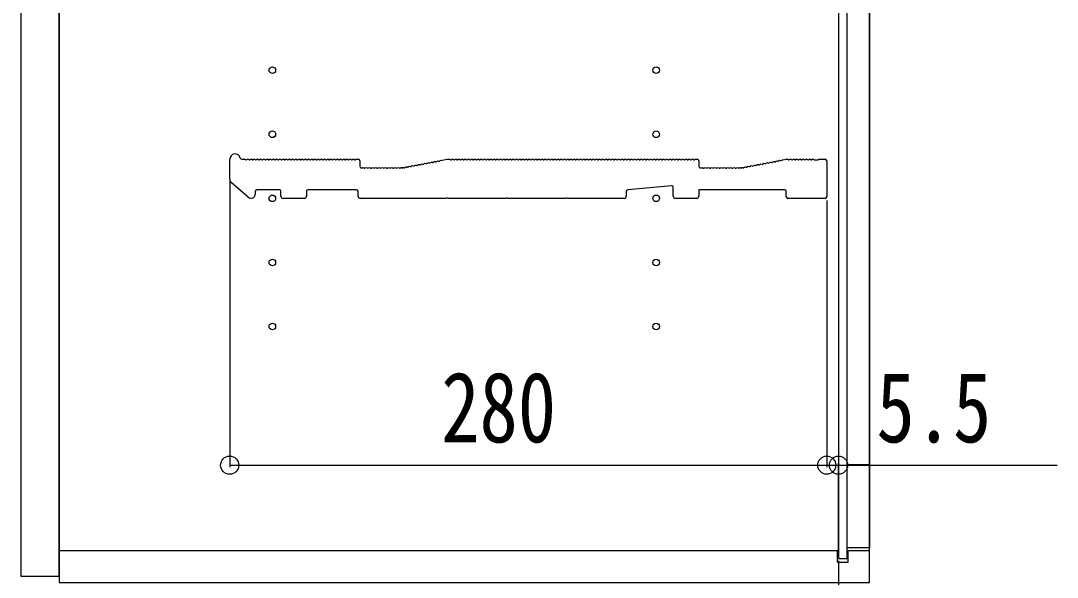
# Model space of a CAD drawing. Units: millimetres, scale not verified. Extents: x -4205 to 4205, y -2970 to 2970.
# Drawn here: x -761 to -274.9, y -1916.3 to -1655.6 of the extents above; entities that cross this region are included whole.
import ezdxf
from ezdxf.enums import TextEntityAlignment as Align

# ---------------------------------------------------------------- set-up
doc = ezdxf.new("R2010")
doc.units = ezdxf.units.MM
doc.header["$LTSCALE"] = 20
for name, color, linetype in [('0-2_YKK_11', 7, 'Continuous'), ('0-3_YKK_12', 2, 'Continuous'), ('0-5_YKK_D', 6, 'Continuous')]:
    doc.layers.add(name, color=color, linetype=linetype)
doc.styles.add('ＭＳ ゴシック', font='')
doc.styles.get('ＭＳ ゴシック').set_extended_font_data('MS Gothic')

msp = doc.modelspace()

# ---------------------------------------------------------------- linework, layer by layer
at = {"layer": '0-2_YKK_11'}
for p, q in [((-662.98, -1729.89), (-662.98, -1720.5)), ((-657.36, -1720.5), (-655.98, -1720.5)), ((-655.42, -1720.7), (-655.04, -1720.7)), ((-653.92, -1720.7), (-653.54, -1720.7)), ((-652.42, -1720.7), (-652.04, -1720.7)), ((-650.92, -1720.7), (-650.54, -1720.7)), ((-649.42, -1720.7), (-649.04, -1720.7)), ((-647.92, -1720.7), (-647.54, -1720.7)), ((-646.42, -1720.7), (-646.04, -1720.7)), ((-644.92, -1720.7), (-644.54, -1720.7)), ((-643.42, -1720.7), (-643.04, -1720.7)), ((-641.92, -1720.7), (-641.54, -1720.7)), ((-640.42, -1720.7), (-640.04, -1720.7)), ((-638.92, -1720.7), (-638.54, -1720.7)), ((-637.42, -1720.7), (-637.04, -1720.7)), ((-635.92, -1720.7), (-635.54, -1720.7)), ((-634.42, -1720.7), (-634.04, -1720.7)), ((-632.92, -1720.7), (-632.54, -1720.7)), ((-631.42, -1720.7), (-631.04, -1720.7)), ((-629.92, -1720.7), (-629.54, -1720.7)), ((-628.42, -1720.7), (-628.04, -1720.7)), ((-626.92, -1720.7), (-626.54, -1720.7)), ((-625.42, -1720.7), (-625.04, -1720.7)), ((-623.92, -1720.7), (-623.54, -1720.7)), ((-622.42, -1720.7), (-622.04, -1720.7)), ((-620.92, -1720.7), (-620.54, -1720.7)), ((-619.42, -1720.7), (-619.04, -1720.7)), ((-617.92, -1720.7), (-617.54, -1720.7)), ((-616.42, -1720.7), (-616.04, -1720.7)), ((-614.92, -1720.7), (-614.54, -1720.7)), ((-613.42, -1720.7), (-613.04, -1720.7)), ((-611.92, -1720.7), (-611.54, -1720.7)), ((-610.42, -1720.7), (-610.04, -1720.7)), ((-608.92, -1720.7), (-608.54, -1720.7)), ((-607.42, -1720.7), (-607.04, -1720.7)), ((-605.92, -1720.7), (-605.54, -1720.7)), ((-604.42, -1720.7), (-604.04, -1720.7)), ((-603.48, -1720.5), (-602.68, -1720.5)), ((-559.42, -1720.7), (-559.04, -1720.7)), ((-557.92, -1720.7), (-557.54, -1720.7)), ((-556.42, -1720.7), (-556.04, -1720.7)), ((-554.92, -1720.7), (-554.54, -1720.7)), ((-553.42, -1720.7), (-553.04, -1720.7)), ((-551.92, -1720.7), (-551.54, -1720.7)), ((-550.42, -1720.7), (-550.04, -1720.7)), ((-548.92, -1720.7), (-548.54, -1720.7)), ((-547.42, -1720.7), (-547.04, -1720.7)), ((-545.92, -1720.7), (-545.54, -1720.7)), ((-544.42, -1720.7), (-544.04, -1720.7)), ((-542.92, -1720.7), (-542.54, -1720.7)), ((-541.42, -1720.7), (-541.04, -1720.7)), ((-539.92, -1720.7), (-539.54, -1720.7)), ((-538.42, -1720.7), (-538.04, -1720.7)), ((-536.92, -1720.7), (-536.54, -1720.7)), ((-535.42, -1720.7), (-535.04, -1720.7)), ((-533.92, -1720.7), (-533.54, -1720.7)), ((-532.42, -1720.7), (-532.04, -1720.7)), ((-530.92, -1720.7), (-530.54, -1720.7)), ((-529.42, -1720.7), (-529.04, -1720.7)), ((-527.92, -1720.7), (-527.54, -1720.7)), ((-526.42, -1720.7), (-526.04, -1720.7)), ((-524.92, -1720.7), (-524.54, -1720.7)), ((-523.42, -1720.7), (-523.04, -1720.7)), ((-521.92, -1720.7), (-521.54, -1720.7)), ((-520.42, -1720.7), (-520.04, -1720.7)), ((-518.92, -1720.7), (-518.54, -1720.7)), ((-517.42, -1720.7), (-517.04, -1720.7)), ((-515.92, -1720.7), (-515.54, -1720.7)), ((-514.42, -1720.7), (-514.04, -1720.7)), ((-512.92, -1720.7), (-512.54, -1720.7)), ((-511.42, -1720.7), (-511.04, -1720.7)), ((-509.92, -1720.7), (-509.54, -1720.7)), ((-508.42, -1720.7), (-508.04, -1720.7)), ((-506.92, -1720.7), (-506.54, -1720.7)), ((-505.42, -1720.7), (-505.04, -1720.7)), ((-503.92, -1720.7), (-503.54, -1720.7)), ((-502.42, -1720.7), (-502.04, -1720.7)), ((-500.92, -1720.7), (-500.54, -1720.7)), ((-499.42, -1720.7), (-499.04, -1720.7)), ((-497.92, -1720.7), (-497.54, -1720.7)), ((-496.42, -1720.7), (-496.04, -1720.7)), ((-494.92, -1720.7), (-494.54, -1720.7)), ((-493.42, -1720.7), (-493.04, -1720.7)), ((-491.92, -1720.7), (-491.54, -1720.7)), ((-490.42, -1720.7), (-490.04, -1720.7)), ((-488.92, -1720.7), (-488.54, -1720.7)), ((-487.42, -1720.7), (-487.04, -1720.7)), ((-485.92, -1720.7), (-485.54, -1720.7)), ((-484.42, -1720.7), (-484.04, -1720.7)), ((-482.92, -1720.7), (-482.54, -1720.7)), ((-481.42, -1720.7), (-481.04, -1720.7)), ((-479.92, -1720.7), (-479.54, -1720.7)), ((-478.42, -1720.7), (-478.04, -1720.7)), ((-476.92, -1720.7), (-476.54, -1720.7)), ((-475.42, -1720.7), (-475.04, -1720.7)), ((-473.92, -1720.7), (-473.54, -1720.7)), ((-472.42, -1720.7), (-472.04, -1720.7)), ((-470.92, -1720.7), (-470.54, -1720.7)), ((-469.42, -1720.7), (-469.04, -1720.7)), ((-467.92, -1720.7), (-467.54, -1720.7)), ((-466.42, -1720.7), (-466.04, -1720.7)), ((-464.92, -1720.7), (-464.54, -1720.7)), ((-463.42, -1720.7), (-463.04, -1720.7)), ((-461.92, -1720.7), (-461.54, -1720.7)), ((-460.42, -1720.7), (-460.04, -1720.7)), ((-458.92, -1720.7), (-458.54, -1720.7)), ((-457.42, -1720.7), (-457.04, -1720.7)), ((-455.92, -1720.7), (-455.54, -1720.7)), ((-454.42, -1720.7), (-454.04, -1720.7)), ((-452.92, -1720.7), (-452.54, -1720.7)), ((-451.42, -1720.7), (-451.04, -1720.7)), ((-449.92, -1720.7), (-449.54, -1720.7)), ((-448.42, -1720.7), (-448.04, -1720.7)), ((-446.92, -1720.7), (-446.54, -1720.7)), ((-445.42, -1720.7), (-445.04, -1720.7)), ((-444.48, -1720.5), (-443.68, -1720.5)), ((-403.62, -1720.81), (-402.05, -1720.51)), ((-401.92, -1720.5), (-401.48, -1720.5)), ((-400.92, -1720.7), (-400.54, -1720.7)), ((-399.42, -1720.7), (-399.04, -1720.7)), ((-397.92, -1720.7), (-397.54, -1720.7)), ((-396.42, -1720.7), (-396.04, -1720.7)), ((-394.92, -1720.7), (-394.54, -1720.7)), ((-393.42, -1720.7), (-393.04, -1720.7)), ((-391.92, -1720.7), (-391.54, -1720.7)), ((-390.42, -1720.7), (-390.04, -1720.7)), ((-386.48, -1720.5), (-383.68, -1720.5)), ((-601.98, -1721.2), (-601.98, -1723.8)), ((-601.28, -1724.5), (-600.48, -1724.5)), ((-599.92, -1724.7), (-599.54, -1724.7)), ((-598.42, -1724.7), (-598.04, -1724.7)), ((-596.92, -1724.7), (-596.54, -1724.7)), ((-595.42, -1724.7), (-595.04, -1724.7)), ((-593.92, -1724.7), (-593.54, -1724.7)), ((-592.42, -1724.7), (-592.04, -1724.7)), ((-590.92, -1724.7), (-590.54, -1724.7)), ((-589.42, -1724.7), (-589.04, -1724.7)), ((-587.92, -1724.7), (-587.54, -1724.7)), ((-586.42, -1724.7), (-586.04, -1724.7)), ((-584.92, -1724.7), (-584.54, -1724.7)), ((-583.42, -1724.7), (-583.04, -1724.7)), ((-582.48, -1724.5), (-582.05, -1724.5)), ((-582.05, -1724.5), (-582.48, -1724.5)), ((-581.19, -1724.55), (-580.81, -1724.48)), ((-579.71, -1724.27), (-579.34, -1724.2)), ((-578.24, -1723.99), (-577.87, -1723.92)), ((-576.77, -1723.71), (-576.39, -1723.64)), ((-575.29, -1723.43), (-574.92, -1723.36)), ((-573.82, -1723.15), (-573.45, -1723.08)), ((-572.35, -1722.87), (-571.97, -1722.8)), ((-570.87, -1722.59), (-570.5, -1722.52)), ((-569.4, -1722.31), (-569.02, -1722.24)), ((-567.93, -1722.03), (-567.55, -1721.96)), ((-566.45, -1721.75), (-566.08, -1721.68)), ((-564.98, -1721.47), (-564.6, -1721.39)), ((-442.98, -1721.2), (-442.98, -1723.8)), ((-442.28, -1724.5), (-441.48, -1724.5)), ((-440.92, -1724.7), (-440.54, -1724.7)), ((-439.42, -1724.7), (-439.04, -1724.7)), ((-437.92, -1724.7), (-437.54, -1724.7)), ((-436.42, -1724.7), (-436.04, -1724.7)), ((-434.92, -1724.7), (-434.54, -1724.7)), ((-433.42, -1724.7), (-433.04, -1724.7)), ((-431.92, -1724.7), (-431.54, -1724.7)), ((-430.42, -1724.7), (-430.04, -1724.7)), ((-428.92, -1724.7), (-428.54, -1724.7)), ((-427.42, -1724.7), (-427.04, -1724.7)), ((-425.92, -1724.7), (-425.54, -1724.7)), ((-424.42, -1724.7), (-424.04, -1724.7)), ((-423.48, -1724.5), (-423.05, -1724.5)), ((-422.92, -1724.49), (-422.77, -1724.46)), ((-422.19, -1724.55), (-421.81, -1724.48)), ((-420.71, -1724.27), (-420.34, -1724.2)), ((-419.24, -1723.99), (-418.87, -1723.92)), ((-417.77, -1723.71), (-417.39, -1723.64)), ((-416.29, -1723.43), (-415.92, -1723.36)), ((-414.82, -1723.15), (-414.45, -1723.08)), ((-413.35, -1722.87), (-412.97, -1722.8)), ((-411.87, -1722.59), (-411.5, -1722.52)), ((-410.4, -1722.31), (-410.02, -1722.24)), ((-408.93, -1722.03), (-408.55, -1721.96)), ((-407.45, -1721.75), (-407.08, -1721.68)), ((-405.98, -1721.47), (-405.6, -1721.39)), ((-404.51, -1721.19), (-404.13, -1721.11)), ((-382.98, -1721.2), (-382.98, -1738.1)), ((-654.29, -1738.31), (-662.29, -1731.4)), ((-639.68, -1734.8), (-650.28, -1734.8)), ((-603.48, -1734.8), (-626.28, -1734.8)), ((-455.74, -1732.87), (-476.34, -1734.74)), ((-454.98, -1737.8), (-454.98, -1733.57)), ((-650.98, -1735.5), (-650.98, -1736.8)), ((-638.98, -1737.8), (-638.98, -1735.5)), ((-627.98, -1738.8), (-637.98, -1738.8)), ((-626.98, -1735.5), (-626.98, -1737.8)), ((-602.78, -1737.8), (-602.78, -1735.5)), ((-476.98, -1735.44), (-476.98, -1737.8)), ((-443.98, -1738.8), (-453.98, -1738.8)), ((-401.98, -1738.1), (-401.98, -1735.5)), ((-383.68, -1738.8), (-401.28, -1738.8))]:
    msp.add_line(p, q, dxfattribs=at)
for points in [[(-564.09, -1721.09), (-560.98, -1720.5), (-559.98, -1720.5)], [(-388.92, -1720.7), (-388.73, -1720.77), (-387.23, -1720.77), (-387.04, -1720.7)], [(-581.77, -1724.46), (-581.92, -1724.49), (-581.77, -1724.46)], [(-402.68, -1734.8), (-442.98, -1734.8), (-442.98, -1737.8)], [(-477.98, -1738.8), (-504.41, -1738.8), (-504.65, -1738.67), (-505.31, -1738.67), (-505.56, -1738.8), (-532.41, -1738.8), (-532.65, -1738.67), (-533.31, -1738.67), (-533.56, -1738.8), (-560.41, -1738.8), (-560.65, -1738.67), (-561.31, -1738.67), (-561.56, -1738.8), (-601.78, -1738.8)]]:
    msp.add_lwpolyline(points, dxfattribs=at)
for centre, radius, start, end in [((-660.48, -1720.5), 2.5, 12.6356, 180), ((-657.36, -1719.8), 0.7, 192.6356, 270), ((-655.98, -1721.38), 0.88, 50.536, 90), ((-654.48, -1721.38), 0.88, 50.536, 129.464), ((-652.98, -1721.38), 0.88, 50.536, 129.464), ((-651.48, -1721.38), 0.88, 50.536, 129.464), ((-649.98, -1721.38), 0.88, 50.536, 129.464), ((-648.48, -1721.38), 0.88, 50.536, 129.464), ((-646.98, -1721.38), 0.88, 50.536, 129.464), ((-645.48, -1721.38), 0.88, 50.536, 129.464), ((-643.98, -1721.38), 0.88, 50.536, 129.464), ((-642.48, -1721.38), 0.88, 50.536, 129.464), ((-640.98, -1721.38), 0.88, 50.536, 129.464), ((-639.48, -1721.38), 0.88, 50.536, 129.464), ((-637.98, -1721.38), 0.88, 50.536, 129.464), ((-636.48, -1721.38), 0.88, 50.536, 129.464), ((-634.98, -1721.38), 0.88, 50.536, 129.464), ((-633.48, -1721.38), 0.88, 50.536, 129.464), ((-631.98, -1721.38), 0.88, 50.536, 129.464), ((-630.48, -1721.38), 0.88, 50.536, 129.464), ((-628.98, -1721.38), 0.88, 50.536, 129.464), ((-627.48, -1721.38), 0.88, 50.536, 129.464), ((-625.98, -1721.38), 0.88, 50.536, 129.464), ((-624.48, -1721.38), 0.88, 50.536, 129.464), ((-622.98, -1721.38), 0.88, 50.536, 129.464), ((-621.48, -1721.38), 0.88, 50.536, 129.464), ((-619.98, -1721.38), 0.88, 50.536, 129.464), ((-618.48, -1721.38), 0.88, 50.536, 129.464), ((-616.98, -1721.38), 0.88, 50.536, 129.464), ((-615.48, -1721.38), 0.88, 50.536, 129.464), ((-613.98, -1721.38), 0.88, 50.536, 129.464), ((-612.48, -1721.38), 0.88, 50.536, 129.464), ((-610.98, -1721.38), 0.88, 50.536, 129.464), ((-609.48, -1721.38), 0.88, 50.536, 129.464), ((-607.98, -1721.38), 0.88, 50.536, 129.464), ((-606.48, -1721.38), 0.88, 50.536, 129.464), ((-604.98, -1721.38), 0.88, 50.536, 129.464), ((-603.48, -1721.38), 0.88, 90, 129.464), ((-602.68, -1721.2), 0.7, 0, 90), ((-559.98, -1721.38), 0.88, 50.536, 90), ((-558.48, -1721.38), 0.88, 50.536, 129.464), ((-556.98, -1721.38), 0.88, 50.536, 129.464), ((-555.48, -1721.38), 0.88, 50.536, 129.464), ((-553.98, -1721.38), 0.88, 50.536, 129.464), ((-552.48, -1721.38), 0.88, 50.536, 129.464), ((-550.98, -1721.38), 0.88, 50.536, 129.464), ((-549.48, -1721.38), 0.88, 50.536, 129.464), ((-547.98, -1721.38), 0.88, 50.536, 129.464), ((-546.48, -1721.38), 0.88, 50.536, 129.464), ((-544.98, -1721.38), 0.88, 50.536, 129.464), ((-543.48, -1721.38), 0.88, 50.536, 129.464), ((-541.98, -1721.38), 0.88, 50.536, 129.464), ((-540.48, -1721.38), 0.88, 50.536, 129.464), ((-538.98, -1721.38), 0.88, 50.536, 129.464), ((-537.48, -1721.38), 0.88, 50.536, 129.464), ((-535.98, -1721.38), 0.88, 50.536, 129.464), ((-534.48, -1721.38), 0.88, 50.536, 129.464), ((-532.98, -1721.38), 0.88, 50.536, 129.464), ((-531.48, -1721.38), 0.88, 50.536, 129.464), ((-529.98, -1721.38), 0.88, 50.536, 129.464), ((-528.48, -1721.38), 0.88, 50.536, 129.464), ((-526.98, -1721.38), 0.88, 50.536, 129.464), ((-525.48, -1721.38), 0.88, 50.536, 129.464), ((-523.98, -1721.38), 0.88, 50.536, 129.464), ((-522.48, -1721.38), 0.88, 50.536, 129.464), ((-520.98, -1721.38), 0.88, 50.536, 129.464), ((-519.48, -1721.38), 0.88, 50.536, 129.464), ((-517.98, -1721.38), 0.88, 50.536, 129.464), ((-516.48, -1721.38), 0.88, 50.536, 129.464), ((-514.98, -1721.38), 0.88, 50.536, 129.464), ((-513.48, -1721.38), 0.88, 50.536, 129.464), ((-511.98, -1721.38), 0.88, 50.536, 129.464), ((-510.48, -1721.38), 0.88, 50.536, 129.464), ((-508.98, -1721.38), 0.88, 50.536, 129.464), ((-507.48, -1721.38), 0.88, 50.536, 129.464), ((-505.98, -1721.38), 0.88, 50.536, 129.464), ((-504.48, -1721.38), 0.88, 50.536, 129.464), ((-502.98, -1721.38), 0.88, 50.536, 129.464), ((-501.48, -1721.38), 0.88, 50.536, 129.464), ((-499.98, -1721.38), 0.88, 50.536, 129.464), ((-498.48, -1721.38), 0.88, 50.536, 129.464), ((-496.98, -1721.38), 0.88, 50.536, 129.464), ((-495.48, -1721.38), 0.88, 50.536, 129.464), ((-493.98, -1721.38), 0.88, 50.536, 129.464), ((-492.48, -1721.38), 0.88, 50.536, 129.464), ((-490.98, -1721.38), 0.88, 50.536, 129.464), ((-489.48, -1721.38), 0.88, 50.536, 129.464), ((-487.98, -1721.38), 0.88, 50.536, 129.464), ((-486.48, -1721.38), 0.88, 50.536, 129.464), ((-484.98, -1721.38), 0.88, 50.536, 129.464), ((-483.48, -1721.38), 0.88, 50.536, 129.464), ((-481.98, -1721.38), 0.88, 50.536, 129.464), ((-480.48, -1721.38), 0.88, 50.536, 129.464), ((-478.98, -1721.38), 0.88, 50.536, 129.464), ((-477.48, -1721.38), 0.88, 50.536, 129.464), ((-475.98, -1721.38), 0.88, 50.536, 129.464), ((-474.48, -1721.38), 0.88, 50.536, 129.464), ((-472.98, -1721.38), 0.88, 50.536, 129.464), ((-471.48, -1721.38), 0.88, 50.536, 129.464), ((-469.98, -1721.38), 0.88, 50.536, 129.464), ((-468.48, -1721.38), 0.88, 50.536, 129.464), ((-466.98, -1721.38), 0.88, 50.536, 129.464), ((-465.48, -1721.38), 0.88, 50.536, 129.464), ((-463.98, -1721.38), 0.88, 50.536, 129.464), ((-462.48, -1721.38), 0.88, 50.536, 129.464), ((-460.98, -1721.38), 0.88, 50.536, 129.464), ((-459.48, -1721.38), 0.88, 50.536, 129.464), ((-457.98, -1721.38), 0.88, 50.536, 129.464), ((-456.48, -1721.38), 0.88, 50.536, 129.464), ((-454.98, -1721.38), 0.88, 50.536, 129.464), ((-453.48, -1721.38), 0.88, 50.536, 129.464), ((-451.98, -1721.38), 0.88, 50.536, 129.464), ((-450.48, -1721.38), 0.88, 50.536, 129.464), ((-448.98, -1721.38), 0.88, 50.536, 129.464), ((-447.48, -1721.38), 0.88, 50.536, 129.464), ((-445.98, -1721.38), 0.88, 50.536, 129.464), ((-444.48, -1721.38), 0.88, 90, 129.464), ((-443.68, -1721.2), 0.7, 0, 90), ((-401.92, -1721.2), 0.7, 90, 100.7843), ((-401.48, -1721.38), 0.88, 50.536, 90), ((-399.98, -1721.38), 0.88, 50.536, 129.464), ((-398.48, -1721.38), 0.88, 50.536, 129.464), ((-396.98, -1721.38), 0.88, 50.536, 129.464), ((-395.48, -1721.38), 0.88, 50.536, 129.464), ((-393.98, -1721.38), 0.88, 50.536, 129.464), ((-392.48, -1721.38), 0.88, 50.536, 129.464), ((-390.98, -1721.38), 0.88, 50.536, 129.464), ((-389.48, -1721.38), 0.88, 50.4605, 129.464), ((-386.48, -1721.38), 0.88, 90, 129.5394), ((-383.68, -1721.2), 0.7, 0, 90), ((-601.28, -1723.8), 0.7, 180, 270), ((-600.48, -1725.38), 0.88, 50.536, 90), ((-598.98, -1725.38), 0.88, 50.536, 129.464), ((-597.48, -1725.38), 0.88, 50.536, 129.464), ((-595.98, -1725.38), 0.88, 50.536, 129.464), ((-594.48, -1725.38), 0.88, 50.536, 129.464), ((-592.98, -1725.38), 0.88, 50.536, 129.464), ((-591.48, -1725.38), 0.88, 50.536, 129.464), ((-589.98, -1725.38), 0.88, 50.536, 129.464), ((-588.48, -1725.38), 0.88, 50.536, 129.464), ((-586.98, -1725.38), 0.88, 50.536, 129.464), ((-585.48, -1725.38), 0.88, 50.536, 129.464), ((-583.98, -1725.38), 0.88, 50.536, 129.464), ((-582.48, -1725.38), 0.88, 90, 129.464), ((-582.05, -1723.8), 0.7, 270, 280.7843), ((-582.05, -1723.8), 0.7, 270, 280.7843), ((-581.61, -1725.33), 0.88, 61.3203, 100.7843), ((-580.14, -1725.04), 0.88, 61.3203, 140.2483), ((-578.66, -1724.76), 0.88, 61.3203, 140.2483), ((-577.19, -1724.48), 0.88, 61.3203, 140.2483), ((-575.72, -1724.2), 0.88, 61.3203, 140.2483), ((-574.24, -1723.92), 0.88, 61.3203, 140.2483), ((-572.77, -1723.64), 0.88, 61.3203, 140.2483), ((-571.3, -1723.36), 0.88, 61.3203, 140.2483), ((-569.82, -1723.08), 0.88, 61.3203, 140.2483), ((-568.35, -1722.8), 0.88, 61.3203, 140.2483), ((-566.87, -1722.52), 0.88, 61.3203, 140.2483), ((-565.4, -1722.24), 0.88, 61.3203, 140.2483), ((-563.93, -1721.96), 0.88, 100.7843, 140.2483), ((-442.28, -1723.8), 0.7, 180, 270), ((-441.48, -1725.38), 0.88, 50.536, 90), ((-439.98, -1725.38), 0.88, 50.536, 129.464), ((-438.48, -1725.38), 0.88, 50.536, 129.464), ((-436.98, -1725.38), 0.88, 50.536, 129.464), ((-435.48, -1725.38), 0.88, 50.536, 129.464), ((-433.98, -1725.38), 0.88, 50.536, 129.464), ((-432.48, -1725.38), 0.88, 50.536, 129.464), ((-430.98, -1725.38), 0.88, 50.536, 129.464), ((-429.48, -1725.38), 0.88, 50.536, 129.464), ((-427.98, -1725.38), 0.88, 50.536, 129.464), ((-426.48, -1725.38), 0.88, 50.536, 129.464), ((-424.98, -1725.38), 0.88, 50.536, 129.464), ((-423.48, -1725.38), 0.88, 90, 129.464), ((-423.05, -1723.8), 0.7, 270, 280.7843), ((-422.61, -1725.33), 0.88, 61.3203, 100.7843), ((-421.14, -1725.04), 0.88, 61.3203, 140.2483), ((-419.66, -1724.76), 0.88, 61.3203, 140.2483), ((-418.19, -1724.48), 0.88, 61.3203, 140.2483), ((-416.72, -1724.2), 0.88, 61.3203, 140.2483), ((-415.24, -1723.92), 0.88, 61.3203, 140.2483), ((-413.77, -1723.64), 0.88, 61.3203, 140.2483), ((-412.3, -1723.36), 0.88, 61.3203, 140.2483), ((-410.82, -1723.08), 0.88, 61.3203, 140.2483), ((-409.35, -1722.8), 0.88, 61.3203, 140.2483), ((-407.87, -1722.52), 0.88, 61.3203, 140.2483), ((-406.4, -1722.24), 0.88, 61.3203, 140.2483), ((-404.93, -1721.96), 0.88, 61.3203, 140.2483), ((-403.45, -1721.68), 0.88, 100.7843, 140.2483), ((-660.98, -1729.89), 2, 180, 229.1613), ((-650.28, -1735.5), 0.7, 90, 180), ((-639.68, -1735.5), 0.7, 0, 90), ((-626.28, -1735.5), 0.7, 90, 180), ((-603.48, -1735.5), 0.7, 0, 90), ((-476.28, -1735.44), 0.7, 95.1944, 180), ((-455.68, -1733.57), 0.7, 0, 95.1944), ((-402.68, -1735.5), 0.7, 0, 90), ((-652.98, -1736.8), 2, 229.1613, 0), ((-637.98, -1737.8), 1, 180, 270), ((-627.98, -1737.8), 1, 270, 0), ((-601.78, -1737.8), 1, 180, 270), ((-477.98, -1737.8), 1, 270, 0), ((-453.98, -1737.8), 1, 180, 270), ((-443.98, -1737.8), 1, 270, 0), ((-401.28, -1738.1), 0.7, 180, 270), ((-383.68, -1738.1), 0.7, 270, 0)]:
    msp.add_arc(centre, radius, start, end, dxfattribs=at)
at = {"layer": '0-3_YKK_12'}
for p, q in [((-362.98, -1194.05), (-362.98, -1863.55)), ((-742.98, -1903.8), (-377.98, -1903.8)), ((-377.98, -1909.3), (-377.98, -1903.8)), ((-372.98, -1903.8), (-362.98, -1903.8)), ((-372.98, -1909.3), (-372.98, -1903.8)), ((-377.98, -1909.3), (-372.98, -1909.3))]:
    msp.add_line(p, q, dxfattribs=at)
for points in [[(-760.98, -1915.8), (-742.98, -1915.8), (-742.98, -1141.8), (-760.98, -1141.8)], [(-742.98, -1918.8), (-362.98, -1918.8), (-362.98, -1138.8), (-742.98, -1138.8)], [(-377.48, -1907.55), (-373.48, -1907.55), (-373.48, -1150.05), (-377.48, -1150.05)], [(-373.48, -1863.55), (-362.98, -1863.55), (-362.98, -1902.55), (-373.48, -1902.55)]]:
    msp.add_lwpolyline(points, close=True, dxfattribs=at)
for centre in [(-642.98, -1678.8), (-462.98, -1678.8), (-642.98, -1708.8), (-462.98, -1708.8), (-642.98, -1738.8), (-462.98, -1738.8), (-642.98, -1768.8), (-462.98, -1768.8), (-642.98, -1798.8), (-462.98, -1798.8)]:
    msp.add_circle(centre, 1.55, dxfattribs=at)
at = {"layer": '0-5_YKK_D'}
for p, q in [((-662.98, -1730.8), (-662.98, -1864.8)), ((-382.98, -1739.8), (-382.98, -1864.8)), ((-382.98, -1739.8), (-382.98, -1864.8)), ((-662.98, -1863.8), (-382.98, -1863.8)), ((-377.48, -1906.55), (-377.48, -1862.8)), ((-377.48, -1908.55), (-377.48, -2044.8)), ((-377.48, -1908.55), (-377.48, -2044.8))]:
    msp.add_line(p, q, dxfattribs=at)
msp.add_lwpolyline([(-382.98, -1863.8), (-377.48, -1863.8), (-274.88, -1863.8)], dxfattribs=at)
for centre in [(-662.98, -1863.8), (-382.98, -1863.8), (-382.98, -1863.8), (-377.48, -1863.8)]:
    msp.add_circle(centre, 4.25, dxfattribs=at)

# ---------------------------------------------------------------- texts
at = {"layer": '0-5_YKK_D', "style": 'ＭＳ ゴシック', "width": 0.8}
for s, p in [('280', (-563.78, -1863)), ('5.5', (-359.68, -1863))]:
    msp.add_text(s, height=32.99, dxfattribs=at).set_placement(p, align=Align.BOTTOM_LEFT)

doc.saveas('drawing.dxf')
